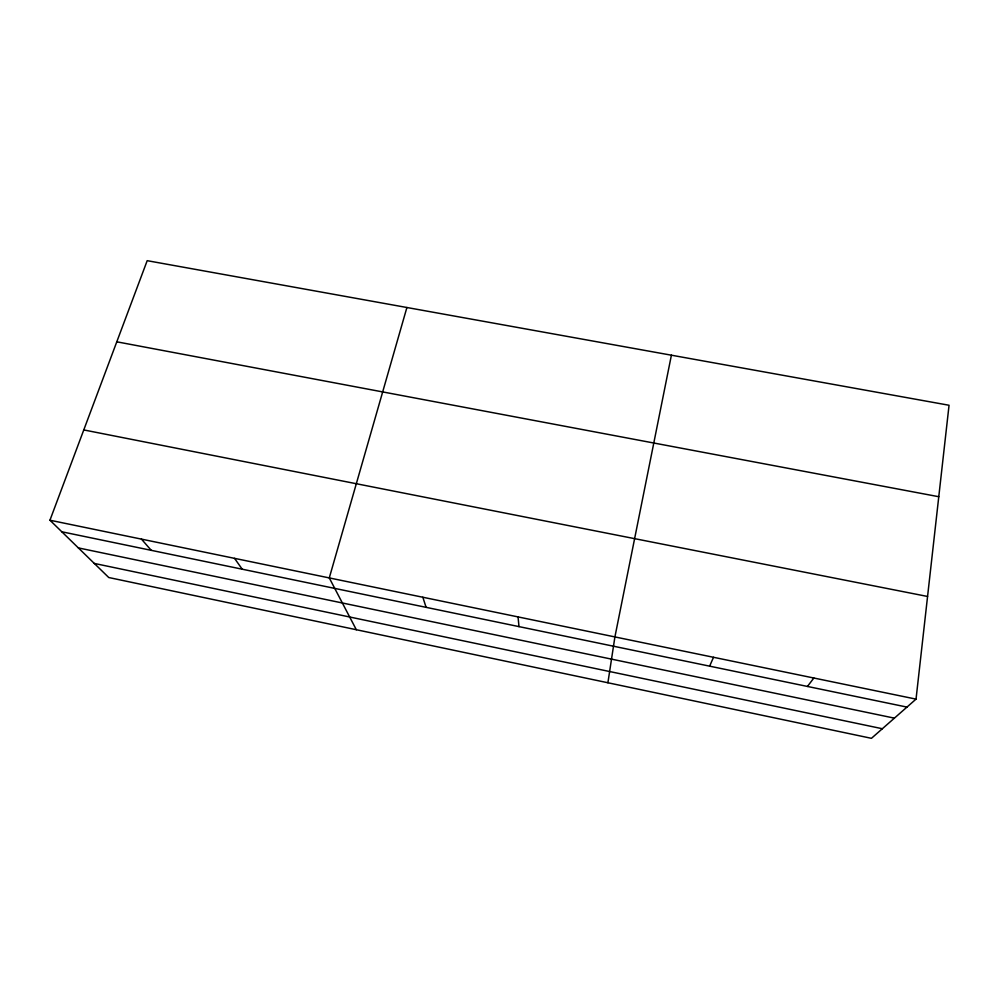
<?xml version="1.0" encoding="UTF-8"?>
<svg xmlns="http://www.w3.org/2000/svg" width="999" height="999" viewBox="0 0 999 999"><rect width="100%" height="100%" fill="white"/><g stroke="black" fill="none" stroke-linecap="round" stroke-linejoin="round"><path stroke-width="1.5" d="M916.033 699.125L949.05 405.257L147.19 260.677L49.95 520.217L108.754 577.522L871.44 738.323L916.033 699.125L49.95 520.217M607.904 682.754L614.909 636.925L671.403 355.194M406.905 307.505L329.283 577.922L356.318 629.72M709.627 666.158L713.511 657.292M807.442 686.438L813.86 678.021M116.796 341.808L938.773 496.715M83.779 429.932L927.559 596.465M61.813 531.78L906.967 707.092M78.347 547.902L894.392 718.144M94.281 563.424L882.342 728.733M141.446 539.123L151.249 550.337M234.54 558.354L242.208 569.205M422.839 597.252L426.098 607.342M518.044 616.92L518.993 626.61"/></g></svg>
